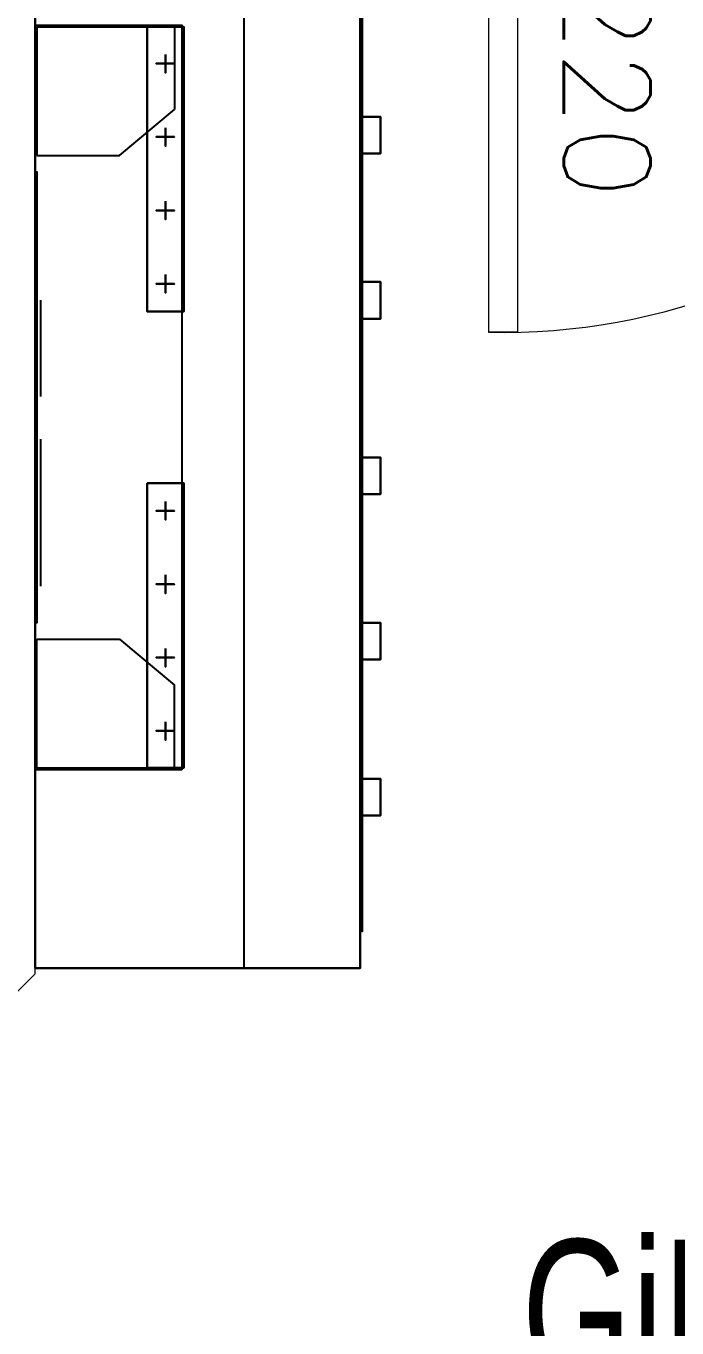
# Model space of a CAD drawing. Header units: inches. Extents: x -7543 to -822, y 102837 to 190349.
# Drawn here: x -829.88757 to -829.86956, y 102836.90937 to 102836.94541 of the extents above; entities that cross this region are included whole.
import ezdxf

# ---------------------------------------------------------------- set-up
doc = ezdxf.new("R2010")
doc.units = ezdxf.units.IN
doc.header["$MEASUREMENT"] = 0
doc.layers.add('KAPI', color=7, linetype='Continuous', lineweight=18, true_color=0xffb360)
doc.layers.add('TEFRİŞ', color=7, linetype='Continuous', lineweight=25, true_color=0x78462c)
doc.layers.add('SIVA', color=150, linetype='Continuous', lineweight=15)
doc.layers.add('YAZI', color=7, linetype='Continuous', lineweight=25)
doc.styles.add('arıal', font='arial.ttf', dxfattribs={"width": 0.7})
doc.styles.add('TXTX', font='TXTX')

msp = doc.modelspace()

# ---------------------------------------------------------------- linework, layer by layer
at = {"layer": 'KAPI'}
for p, q in [((-829.8747696687034, 102836.9549307916), (-829.8747696687034, 102836.9369307916)), ((-829.8739696687034, 102836.9549307916), (-829.8739696687034, 102836.9369307916)), ((-829.8739696687034, 102836.9369307916), (-829.8747696687034, 102836.9369307916))]:
    msp.add_line(p, q, dxfattribs=at)
msp.add_arc((-829.8743696687034, 102836.9545307916), 0.01760454486773231, 268.6980473282914, 1.301952600368629, dxfattribs=at)
at = {"layer": 'SIVA'}
for p, q in [((-829.8873199212353, 102836.9191734323), (-829.8873199212353, 102836.9509307916)), ((-829.8965625619223, 102836.9099307916), (-829.8873199212353, 102836.9191734323))]:
    msp.add_line(p, q, dxfattribs=at)
at = {"layer": 'TEFRİŞ'}
for p, q in [((-829.8815437163526, 102836.9509307916), (-829.8815437163526, 102836.9193307916, 0.01625599999999997)), ((-829.8871675212353, 102836.9378147916), (-829.8871675212353, 102836.9354587916)), ((-829.8871675212353, 102836.9377507116), (-829.8871675212353, 102836.9357043916)), ((-829.8871675212353, 102836.9362665916), (-829.8871675212353, 102836.9351518916)), ((-829.8871675212353, 102836.9357043916), (-829.8871675212353, 102836.9355630316)), ((-829.8871675212353, 102836.9339707916), (-829.8871675212353, 102836.9315829716)), ((-829.8871675212353, 102836.9320552716), (-829.8871675212353, 102836.9299067916)), ((-829.8871675212353, 102836.9320536316), (-829.8871675212353, 102836.9304232916))]:
    msp.add_line(p, q, dxfattribs=at)
for points in [[(-829.8873199212353, 102836.9193307916, 0.01625599999999998), (-829.8783199212353, 102836.9193307916, 0.01625599999999998), (-829.8783199212353, 102836.9509307916, 0.016256), (-829.8873199212353, 102836.9509307916, 0.016256)], [(-829.8873199212353, 102836.9509307916, 0.016256), (-829.8873199212353, 102836.9509307916), (-829.8873199212353, 102836.9193307916), (-829.8873199212353, 102836.9193307916, 0.01625599999999998)], [(-829.8783199212353, 102836.9193307916, 0.01625599999999998), (-829.8783199212353, 102836.9193307916), (-829.8783199212353, 102836.9509307916), (-829.8783199212353, 102836.9509307916, 0.016256)], [(-829.8783199212353, 102836.9193307916, 0.01625599999999998), (-829.8783199212353, 102836.9193307916), (-829.8783199212353, 102836.9509307916), (-829.8783199212353, 102836.9509307916, 0.016256)], [(-829.8782691212352, 102836.9499147916, 0.01524), (-829.8782691212352, 102836.9499147916, 0.011176), (-829.8782691212352, 102836.9423867916, 0.011176), (-829.8782691212352, 102836.9423867916, 0.01524)], [(-829.8782691212352, 102836.9499147916, 0.006096000000000001), (-829.8782691212352, 102836.9349507916, 0.006096000000000001), (-829.8782691212352, 102836.9349507916, 0.01016), (-829.8782691212352, 102836.9499147916, 0.01016)], [(-829.8782691212352, 102836.9499147916, 0.001016), (-829.8782691212352, 102836.9349507916, 0.001016), (-829.8782691212352, 102836.9349507916, 0.005080000000000001), (-829.8782691212352, 102836.9499147916, 0.005080000000000001)], [(-829.8873199212353, 102836.9248267916, 0.04063999999999997), (-829.8873199212353, 102836.9454347916, 0.04064), (-829.8873199212353, 102836.9454347916, 0.016256), (-829.8873199212353, 102836.9248267916, 0.01625599999999998)], [(-829.8832559212353, 102836.9248267916, 0.04063999999999997), (-829.8873199212353, 102836.9248267916, 0.04063999999999997), (-829.8873199212353, 102836.9454347916, 0.04064), (-829.8832559212353, 102836.9454347916, 0.04064)], [(-829.8842211212352, 102836.9453839916, 0.01778), (-829.8832051212353, 102836.9453839916, 0.01778), (-829.8832051212353, 102836.9375099916, 0.01778), (-829.8842211212352, 102836.9375099916, 0.01778)], [(-829.8842211212352, 102836.9453839916, 0.018288), (-829.8832051212353, 102836.9453839916, 0.018288), (-829.8832051212353, 102836.9375099916, 0.018288), (-829.8842211212352, 102836.9375099916, 0.018288)], [(-829.8842211212352, 102836.9453839916, 0.01778), (-829.8842211212352, 102836.9375099916, 0.01778), (-829.8842211212352, 102836.9375099916, 0.018288), (-829.8842211212352, 102836.9453839916, 0.018288)], [(-829.8842211212352, 102836.9453839916, 0.01778), (-829.8832051212353, 102836.9453839916, 0.01778), (-829.8832051212353, 102836.9453839916, 0.018288), (-829.8842211212352, 102836.9453839916, 0.018288)], [(-829.8832051212353, 102836.9453839916, 0.01778), (-829.8832051212353, 102836.9375099916, 0.01778), (-829.8832051212353, 102836.9375099916, 0.018288), (-829.8832051212353, 102836.9453839916, 0.018288)], [(-829.8837131212352, 102836.9446219916, 0.016256), (-829.8837131212352, 102836.9441139916, 0.016256), (-829.8837131212352, 102836.9441139916, 0.01778), (-829.8837131212352, 102836.9446219916, 0.01778)], [(-829.8834591212353, 102836.9443679916, 0.016256), (-829.8839671212353, 102836.9443679916, 0.016256), (-829.8839671212353, 102836.9443679916, 0.01778), (-829.8834591212353, 102836.9443679916, 0.01778)], [(-829.8782691212352, 102836.9428947916, 0.003301999999999999), (-829.8782691212352, 102836.9428947916, 0.002794), (-829.8782691212352, 102836.9418787916, 0.002794), (-829.8782691212352, 102836.9418787916, 0.003301999999999999)], [(-829.8782691212352, 102836.9428947916, 0.002794), (-829.8782691212352, 102836.9418787916, 0.002794), (-829.8777611212353, 102836.9418787916, 0.002794), (-829.8777611212353, 102836.9428947916, 0.002794)], [(-829.8782691212352, 102836.9428947916, 0.003301999999999999), (-829.8782691212352, 102836.9418787916, 0.003301999999999999), (-829.8777611212353, 102836.9418787916, 0.003301999999999999), (-829.8777611212353, 102836.9428947916, 0.003301999999999999)], [(-829.8782691212352, 102836.9428947916, 0.003301999999999999), (-829.8782691212352, 102836.9428947916, 0.002794), (-829.8777611212353, 102836.9428947916, 0.002794), (-829.8777611212353, 102836.9428947916, 0.003301999999999999)], [(-829.8782691212352, 102836.9428947916, 0.008381999999999999), (-829.8782691212352, 102836.9428947916, 0.007874), (-829.8782691212352, 102836.9418787916, 0.007874), (-829.8782691212352, 102836.9418787916, 0.008381999999999999)], [(-829.8782691212352, 102836.9428947916, 0.007874), (-829.8782691212352, 102836.9418787916, 0.007874), (-829.8777611212353, 102836.9418787916, 0.007874), (-829.8777611212353, 102836.9428947916, 0.007874)], [(-829.8782691212352, 102836.9428947916, 0.008381999999999999), (-829.8782691212352, 102836.9418787916, 0.008381999999999999), (-829.8777611212353, 102836.9418787916, 0.008381999999999999), (-829.8777611212353, 102836.9428947916, 0.008381999999999999)], [(-829.8782691212352, 102836.9428947916, 0.008381999999999999), (-829.8782691212352, 102836.9428947916, 0.007874), (-829.8777611212353, 102836.9428947916, 0.007874), (-829.8777611212353, 102836.9428947916, 0.008381999999999999)], [(-829.8777611212353, 102836.9428947916, 0.003301999999999999), (-829.8777611212353, 102836.9428947916, 0.002794), (-829.8777611212353, 102836.9418787916, 0.002794), (-829.8777611212353, 102836.9418787916, 0.003301999999999999)], [(-829.8777611212353, 102836.9428947916, 0.008381999999999999), (-829.8777611212353, 102836.9428947916, 0.007874), (-829.8777611212353, 102836.9418787916, 0.007874), (-829.8777611212353, 102836.9418787916, 0.008381999999999999)], [(-829.8834591212353, 102836.9423359916, 0.016256), (-829.8839671212353, 102836.9423359916, 0.016256), (-829.8839671212353, 102836.9423359916, 0.01778), (-829.8834591212353, 102836.9423359916, 0.01778)], [(-829.8837131212352, 102836.9425899916, 0.016256), (-829.8837131212352, 102836.9420819916, 0.016256), (-829.8837131212352, 102836.9420819916, 0.01778), (-829.8837131212352, 102836.9425899916, 0.01778)], [(-829.8782691212352, 102836.9418787916, 0.003301999999999999), (-829.8782691212352, 102836.9418787916, 0.002794), (-829.8777611212353, 102836.9418787916, 0.002794), (-829.8777611212353, 102836.9418787916, 0.003301999999999999)], [(-829.8782691212352, 102836.9418787916, 0.008381999999999999), (-829.8782691212352, 102836.9418787916, 0.007874), (-829.8777611212353, 102836.9418787916, 0.007874), (-829.8777611212353, 102836.9418787916, 0.008381999999999999)], [(-829.8872691212352, 102836.9413707916, 0.039116), (-829.8872691212352, 102836.9413707916, 0.02032), (-829.8872691212352, 102836.9288907916, 0.02031999999999997), (-829.8872691212352, 102836.9288907916, 0.03911599999999997)], [(-829.8782691212352, 102836.9413707916, 0.01524), (-829.8782691212352, 102836.9413707916, 0.011176), (-829.8782691212352, 102836.9349507916, 0.011176), (-829.8782691212352, 102836.9349507916, 0.01524)], [(-829.8837131212352, 102836.9405579916, 0.016256), (-829.8837131212352, 102836.9400499916, 0.016256), (-829.8837131212352, 102836.9400499916, 0.01778), (-829.8837131212352, 102836.9405579916, 0.01778)], [(-829.8834591212353, 102836.9403039916, 0.016256), (-829.8839671212353, 102836.9403039916, 0.016256), (-829.8839671212353, 102836.9403039916, 0.01778), (-829.8834591212353, 102836.9403039916, 0.01778)], [(-829.8837131212352, 102836.9385259916, 0.016256), (-829.8837131212352, 102836.9380179916, 0.016256), (-829.8837131212352, 102836.9380179916, 0.01778), (-829.8837131212352, 102836.9385259916, 0.01778)], [(-829.8834591212353, 102836.9382719916, 0.016256), (-829.8839671212353, 102836.9382719916, 0.016256), (-829.8839671212353, 102836.9382719916, 0.01778), (-829.8834591212353, 102836.9382719916, 0.01778)], [(-829.8782691212352, 102836.9383227916, 0.013462), (-829.8782691212352, 102836.9383227916, 0.012954), (-829.8782691212352, 102836.9373067916, 0.012954), (-829.8782691212352, 102836.9373067916, 0.013462)], [(-829.8782691212352, 102836.9383227916, 0.012954), (-829.8782691212352, 102836.9373067916, 0.012954), (-829.8777611212353, 102836.9373067916, 0.012954), (-829.8777611212353, 102836.9383227916, 0.012954)], [(-829.8782691212352, 102836.9383227916, 0.013462), (-829.8782691212352, 102836.9373067916, 0.013462), (-829.8777611212353, 102836.9373067916, 0.013462), (-829.8777611212353, 102836.9383227916, 0.013462)], [(-829.8782691212352, 102836.9383227916, 0.013462), (-829.8782691212352, 102836.9383227916, 0.012954), (-829.8777611212353, 102836.9383227916, 0.012954), (-829.8777611212353, 102836.9383227916, 0.013462)], [(-829.8777611212353, 102836.9383227916, 0.013462), (-829.8777611212353, 102836.9383227916, 0.012954), (-829.8777611212353, 102836.9373067916, 0.012954), (-829.8777611212353, 102836.9373067916, 0.013462)], [(-829.8842211212352, 102836.9375099916, 0.01778), (-829.8832051212353, 102836.9375099916, 0.01778), (-829.8832051212353, 102836.9375099916, 0.018288), (-829.8842211212352, 102836.9375099916, 0.018288)], [(-829.8782691212352, 102836.9373067916, 0.013462), (-829.8782691212352, 102836.9373067916, 0.012954), (-829.8777611212353, 102836.9373067916, 0.012954), (-829.8777611212353, 102836.9373067916, 0.013462)], [(-829.8782691212352, 102836.9352227916, 0.007111999999999976), (-829.8782691212352, 102836.9352227916, 0.003047999999999973), (-829.8782691212352, 102836.9288907916, 0.01117599999999997), (-829.8782691212352, 102836.9288907916, 0.01523999999999997)], [(-829.8782691212352, 102836.9352227916, -0.002032000000000026), (-829.8782691212352, 102836.9203467916, 0.006095999999999973), (-829.8782691212352, 102836.9203467916, 0.01015999999999997), (-829.8782691212352, 102836.9352227916, 0.002031999999999974)], [(-829.8782691212352, 102836.9352227916, -0.007112000000000027), (-829.8782691212352, 102836.9203467916, 0.001015999999999971), (-829.8782691212352, 102836.9203467916, 0.005079999999999973), (-829.8782691212352, 102836.9352227916, -0.003048000000000026)], [(-829.8782691212352, 102836.9334627916, 0.01346199999999997), (-829.8782691212352, 102836.9334627916, 0.01295399999999997), (-829.8782691212352, 102836.9324467916, 0.01295399999999997), (-829.8782691212352, 102836.9324467916, 0.01346199999999997)], [(-829.8782691212352, 102836.9334627916, 0.01295399999999997), (-829.8782691212352, 102836.9324467916, 0.01295399999999997), (-829.8777611212353, 102836.9324467916, 0.01295399999999997), (-829.8777611212353, 102836.9334627916, 0.01295399999999997)], [(-829.8782691212352, 102836.9334627916, 0.01346199999999997), (-829.8782691212352, 102836.9324467916, 0.01346199999999997), (-829.8777611212353, 102836.9324467916, 0.01346199999999997), (-829.8777611212353, 102836.9334627916, 0.01346199999999997)], [(-829.8782691212352, 102836.9334627916, 0.01346199999999997), (-829.8782691212352, 102836.9334627916, 0.01295399999999997), (-829.8777611212353, 102836.9334627916, 0.01295399999999997), (-829.8777611212353, 102836.9334627916, 0.01346199999999997)], [(-829.8777611212353, 102836.9334627916, 0.01346199999999997), (-829.8777611212353, 102836.9334627916, 0.01295399999999997), (-829.8777611212353, 102836.9324467916, 0.01295399999999997), (-829.8777611212353, 102836.9324467916, 0.01346199999999997)], [(-829.8842211212352, 102836.9327515916, 0.01777999999999997), (-829.8832051212353, 102836.9327515916, 0.01777999999999997), (-829.8832051212353, 102836.9248775916, 0.01777999999999997), (-829.8842211212352, 102836.9248775916, 0.01777999999999997)], [(-829.8842211212352, 102836.9327515916, 0.01828799999999997), (-829.8832051212353, 102836.9327515916, 0.01828799999999997), (-829.8832051212353, 102836.9248775916, 0.01828799999999997), (-829.8842211212352, 102836.9248775916, 0.01828799999999997)], [(-829.8842211212352, 102836.9327515916, 0.01777999999999997), (-829.8842211212352, 102836.9248775916, 0.01777999999999997), (-829.8842211212352, 102836.9248775916, 0.01828799999999997), (-829.8842211212352, 102836.9327515916, 0.01828799999999997)], [(-829.8842211212352, 102836.9327515916, 0.01777999999999997), (-829.8832051212353, 102836.9327515916, 0.01777999999999997), (-829.8832051212353, 102836.9327515916, 0.01828799999999997), (-829.8842211212352, 102836.9327515916, 0.01828799999999997)], [(-829.8832051212353, 102836.9327515916, 0.01777999999999997), (-829.8832051212353, 102836.9248775916, 0.01777999999999997), (-829.8832051212353, 102836.9248775916, 0.01828799999999997), (-829.8832051212353, 102836.9327515916, 0.01828799999999997)], [(-829.8837131212352, 102836.9322435916, 0.01625599999999998), (-829.8837131212352, 102836.9317355916, 0.01625599999999998), (-829.8837131212352, 102836.9317355916, 0.01777999999999997), (-829.8837131212352, 102836.9322435916, 0.01777999999999997)], [(-829.8782691212352, 102836.9324467916, 0.01346199999999997), (-829.8782691212352, 102836.9324467916, 0.01295399999999997), (-829.8777611212353, 102836.9324467916, 0.01295399999999997), (-829.8777611212353, 102836.9324467916, 0.01346199999999997)], [(-829.8834591212353, 102836.9319895916, 0.01625599999999998), (-829.8839671212353, 102836.9319895916, 0.01625599999999998), (-829.8839671212353, 102836.9319895916, 0.01777999999999997), (-829.8834591212353, 102836.9319895916, 0.01777999999999997)], [(-829.8837131212352, 102836.9302115916, 0.01625599999999998), (-829.8837131212352, 102836.9297035916, 0.01625599999999998), (-829.8837131212352, 102836.9297035916, 0.01777999999999997), (-829.8837131212352, 102836.9302115916, 0.01777999999999997)], [(-829.8834591212353, 102836.9299575916, 0.01625599999999998), (-829.8839671212353, 102836.9299575916, 0.01625599999999998), (-829.8839671212353, 102836.9299575916, 0.01777999999999997), (-829.8834591212353, 102836.9299575916, 0.01777999999999997)], [(-829.8782691212352, 102836.9288907916, 0.008381999999999971), (-829.8782691212352, 102836.9288907916, 0.007873999999999973), (-829.8782691212352, 102836.9278747916, 0.007873999999999973), (-829.8782691212352, 102836.9278747916, 0.008381999999999971)], [(-829.8782691212352, 102836.9288907916, 0.007873999999999973), (-829.8782691212352, 102836.9278747916, 0.007873999999999973), (-829.8777611212353, 102836.9278747916, 0.007873999999999973), (-829.8777611212353, 102836.9288907916, 0.007873999999999973)], [(-829.8782691212352, 102836.9288907916, 0.008381999999999971), (-829.8782691212352, 102836.9278747916, 0.008381999999999971), (-829.8777611212353, 102836.9278747916, 0.008381999999999971), (-829.8777611212353, 102836.9288907916, 0.008381999999999971)], [(-829.8782691212352, 102836.9288907916, 0.008381999999999971), (-829.8782691212352, 102836.9288907916, 0.007873999999999973), (-829.8777611212353, 102836.9288907916, 0.007873999999999973), (-829.8777611212353, 102836.9288907916, 0.008381999999999971)], [(-829.8782691212352, 102836.9288907916, 0.003301999999999971), (-829.8782691212352, 102836.9288907916, 0.002793999999999972), (-829.8782691212352, 102836.9278747916, 0.002793999999999972), (-829.8782691212352, 102836.9278747916, 0.003301999999999971)], [(-829.8782691212352, 102836.9288907916, 0.002793999999999972), (-829.8782691212352, 102836.9278747916, 0.002793999999999972), (-829.8777611212353, 102836.9278747916, 0.002793999999999972), (-829.8777611212353, 102836.9288907916, 0.002793999999999972)], [(-829.8782691212352, 102836.9288907916, 0.003301999999999971), (-829.8782691212352, 102836.9278747916, 0.003301999999999971), (-829.8777611212353, 102836.9278747916, 0.003301999999999971), (-829.8777611212353, 102836.9288907916, 0.003301999999999971)], [(-829.8782691212352, 102836.9288907916, 0.003301999999999971), (-829.8782691212352, 102836.9288907916, 0.002793999999999972), (-829.8777611212353, 102836.9288907916, 0.002793999999999972), (-829.8777611212353, 102836.9288907916, 0.003301999999999971)], [(-829.8777611212353, 102836.9288907916, 0.008381999999999971), (-829.8777611212353, 102836.9288907916, 0.007873999999999973), (-829.8777611212353, 102836.9278747916, 0.007873999999999973), (-829.8777611212353, 102836.9278747916, 0.008381999999999971)], [(-829.8777611212353, 102836.9288907916, 0.003301999999999971), (-829.8777611212353, 102836.9288907916, 0.002793999999999972), (-829.8777611212353, 102836.9278747916, 0.002793999999999972), (-829.8777611212353, 102836.9278747916, 0.003301999999999971)], [(-829.8834591212353, 102836.9279255916, 0.01625599999999998), (-829.8839671212353, 102836.9279255916, 0.01625599999999998), (-829.8839671212353, 102836.9279255916, 0.01777999999999997), (-829.8834591212353, 102836.9279255916, 0.01777999999999997)], [(-829.8837131212352, 102836.9281795916, 0.01625599999999998), (-829.8837131212352, 102836.9276715916, 0.01625599999999998), (-829.8837131212352, 102836.9276715916, 0.01777999999999997), (-829.8837131212352, 102836.9281795916, 0.01777999999999997)], [(-829.8782691212352, 102836.9278747916, 0.008381999999999971), (-829.8782691212352, 102836.9278747916, 0.007873999999999973), (-829.8777611212353, 102836.9278747916, 0.007873999999999973), (-829.8777611212353, 102836.9278747916, 0.008381999999999971)], [(-829.8782691212352, 102836.9278747916, 0.003301999999999971), (-829.8782691212352, 102836.9278747916, 0.002793999999999972), (-829.8777611212353, 102836.9278747916, 0.002793999999999972), (-829.8777611212353, 102836.9278747916, 0.003301999999999971)], [(-829.8782691212352, 102836.9278747916, 0.01523999999999997), (-829.8782691212352, 102836.9278747916, 0.01117599999999997), (-829.8782691212352, 102836.9203467916, 0.01117599999999997), (-829.8782691212352, 102836.9203467916, 0.01523999999999997)], [(-829.8837131212352, 102836.9261475916, 0.01625599999999998), (-829.8837131212352, 102836.9256395916, 0.01625599999999998), (-829.8837131212352, 102836.9256395916, 0.01777999999999997), (-829.8837131212352, 102836.9261475916, 0.01777999999999997)], [(-829.8834591212353, 102836.9258935916, 0.01625599999999998), (-829.8839671212353, 102836.9258935916, 0.01625599999999998), (-829.8839671212353, 102836.9258935916, 0.01777999999999997), (-829.8834591212353, 102836.9258935916, 0.01777999999999997)], [(-829.8832559212353, 102836.9248267916, 0.01625599999999998), (-829.8873199212353, 102836.9248267916, 0.01625599999999998), (-829.8873199212353, 102836.9248267916, 0.04063999999999997), (-829.8832559212353, 102836.9248267916, 0.04063999999999997)], [(-829.8842211212352, 102836.9248775916, 0.01777999999999997), (-829.8832051212353, 102836.9248775916, 0.01777999999999997), (-829.8832051212353, 102836.9248775916, 0.01828799999999997), (-829.8842211212352, 102836.9248775916, 0.01828799999999997)], [(-829.8782691212352, 102836.9245727916, 0.01346199999999997), (-829.8782691212352, 102836.9245727916, 0.01295399999999997), (-829.8782691212352, 102836.9235567916, 0.01295399999999997), (-829.8782691212352, 102836.9235567916, 0.01346199999999997)], [(-829.8782691212352, 102836.9245727916, 0.01295399999999997), (-829.8782691212352, 102836.9235567916, 0.01295399999999997), (-829.8777611212353, 102836.9235567916, 0.01295399999999997), (-829.8777611212353, 102836.9245727916, 0.01295399999999997)], [(-829.8782691212352, 102836.9245727916, 0.01346199999999997), (-829.8782691212352, 102836.9235567916, 0.01346199999999997), (-829.8777611212353, 102836.9235567916, 0.01346199999999997), (-829.8777611212353, 102836.9245727916, 0.01346199999999997)], [(-829.8782691212352, 102836.9245727916, 0.01346199999999997), (-829.8782691212352, 102836.9245727916, 0.01295399999999997), (-829.8777611212353, 102836.9245727916, 0.01295399999999997), (-829.8777611212353, 102836.9245727916, 0.01346199999999997)], [(-829.8777611212353, 102836.9245727916, 0.01346199999999997), (-829.8777611212353, 102836.9245727916, 0.01295399999999997), (-829.8777611212353, 102836.9235567916, 0.01295399999999997), (-829.8777611212353, 102836.9235567916, 0.01346199999999997)], [(-829.8782691212352, 102836.9235567916, 0.01346199999999997), (-829.8782691212352, 102836.9235567916, 0.01295399999999997), (-829.8777611212353, 102836.9235567916, 0.01295399999999997), (-829.8777611212353, 102836.9235567916, 0.01346199999999997)], [(-829.8873199212353, 102836.9193307916, 0.01625599999999998), (-829.8873199212353, 102836.9193307916), (-829.8783199212353, 102836.9193307916), (-829.8783199212353, 102836.9193307916, 0.01625599999999998)]]:
    msp.add_3dface(points, dxfattribs=at)
for points, invisible_edges in [([(-829.8834591212353, 102836.9453839916, 0.022352), (-829.8834591212353, 102836.9430979916, 0.022352), (-829.8872691212352, 102836.9453839916, 0.022352)], 2), ([(-829.8872691212352, 102836.9453839916, 0.022352), (-829.8872691212352, 102836.9418279916, 0.022352), (-829.8849831212353, 102836.9418279916, 0.022352), (-829.8872691212352, 102836.9453839916, 0.022352)], 4), ([(-829.8849831212353, 102836.9418279916, 0.022352), (-829.8834591212353, 102836.9430979916, 0.022352), (-829.8872691212352, 102836.9453839916, 0.022352), (-829.8849831212353, 102836.9418279916, 0.022352)], 6), ([(-829.8834591212353, 102836.9453839916, 0.028448), (-829.8834591212353, 102836.9430979916, 0.028448), (-829.8872691212352, 102836.9453839916, 0.028448)], 2), ([(-829.8872691212352, 102836.9453839916, 0.028448), (-829.8872691212352, 102836.9418279916, 0.028448), (-829.8849831212353, 102836.9418279916, 0.028448), (-829.8872691212352, 102836.9453839916, 0.028448)], 4), ([(-829.8849831212353, 102836.9418279916, 0.028448), (-829.8834591212353, 102836.9430979916, 0.028448), (-829.8872691212352, 102836.9453839916, 0.028448), (-829.8849831212353, 102836.9418279916, 0.028448)], 6), ([(-829.8849831212353, 102836.9418279916, 0.03454400000000001), (-829.8834591212353, 102836.9430979916, 0.03454400000000001), (-829.8872691212352, 102836.9453839916, 0.03454400000000001), (-829.8849831212353, 102836.9418279916, 0.03454400000000001)], 6), ([(-829.8872691212352, 102836.9453839916, 0.03454400000000001), (-829.8872691212352, 102836.9418279916, 0.03454400000000001), (-829.8849831212353, 102836.9418279916, 0.03454400000000001), (-829.8872691212352, 102836.9453839916, 0.03454400000000001)], 4), ([(-829.8834591212353, 102836.9453839916, 0.03454400000000001), (-829.8834591212353, 102836.9430979916, 0.03454400000000001), (-829.8872691212352, 102836.9453839916, 0.03454400000000001)], 2), ([(-829.8849831212353, 102836.9284335916, 0.02235199999999997), (-829.8834591212353, 102836.9271635916, 0.02235199999999997), (-829.8872691212352, 102836.9248775916, 0.02235199999999997), (-829.8849831212353, 102836.9284335916, 0.02235199999999997)], 6), ([(-829.8872691212352, 102836.9248775916, 0.02235199999999997), (-829.8872691212352, 102836.9284335916, 0.02235199999999997), (-829.8849831212353, 102836.9284335916, 0.02235199999999997), (-829.8872691212352, 102836.9248775916, 0.02235199999999997)], 4), ([(-829.8849831212353, 102836.9284335916, 0.02844799999999997), (-829.8834591212353, 102836.9271635916, 0.02844799999999997), (-829.8872691212352, 102836.9248775916, 0.02844799999999997), (-829.8849831212353, 102836.9284335916, 0.02844799999999997)], 6), ([(-829.8872691212352, 102836.9248775916, 0.02844799999999997), (-829.8872691212352, 102836.9284335916, 0.02844799999999997), (-829.8849831212353, 102836.9284335916, 0.02844799999999997), (-829.8872691212352, 102836.9248775916, 0.02844799999999997)], 4), ([(-829.8872691212352, 102836.9248775916, 0.03454399999999998), (-829.8872691212352, 102836.9284335916, 0.03454399999999998), (-829.8849831212353, 102836.9284335916, 0.03454399999999998), (-829.8872691212352, 102836.9248775916, 0.03454399999999998)], 4), ([(-829.8849831212353, 102836.9284335916, 0.03454399999999998), (-829.8834591212353, 102836.9271635916, 0.03454399999999998), (-829.8872691212352, 102836.9248775916, 0.03454399999999998), (-829.8849831212353, 102836.9284335916, 0.03454399999999998)], 6), ([(-829.8834591212353, 102836.9248775916, 0.02235199999999997), (-829.8834591212353, 102836.9271635916, 0.02235199999999997), (-829.8872691212352, 102836.9248775916, 0.02235199999999997)], 2), ([(-829.8834591212353, 102836.9248775916, 0.02844799999999997), (-829.8834591212353, 102836.9271635916, 0.02844799999999997), (-829.8872691212352, 102836.9248775916, 0.02844799999999997)], 2), ([(-829.8834591212353, 102836.9248775916, 0.03454399999999998), (-829.8834591212353, 102836.9271635916, 0.03454399999999998), (-829.8872691212352, 102836.9248775916, 0.03454399999999998)], 2)]:
    msp.add_3dface(points, dxfattribs=dict(at, invisible_edges=invisible_edges))

# ---------------------------------------------------------------- texts
at = {"layer": 'KAPI', "style": 'TXTX'}
msp.add_text('100/220', height=0.0024, rotation=270, dxfattribs=at).set_placement((-829.872691537021, 102836.9552197662))
at = {"layer": 'YAZI', "style": 'arıal', "width": 0.7}
msp.add_text('GiRiS', height=0.004, dxfattribs=at).set_placement((-829.8738498637515, 102836.9078150828))

doc.saveas('drawing.dxf')
